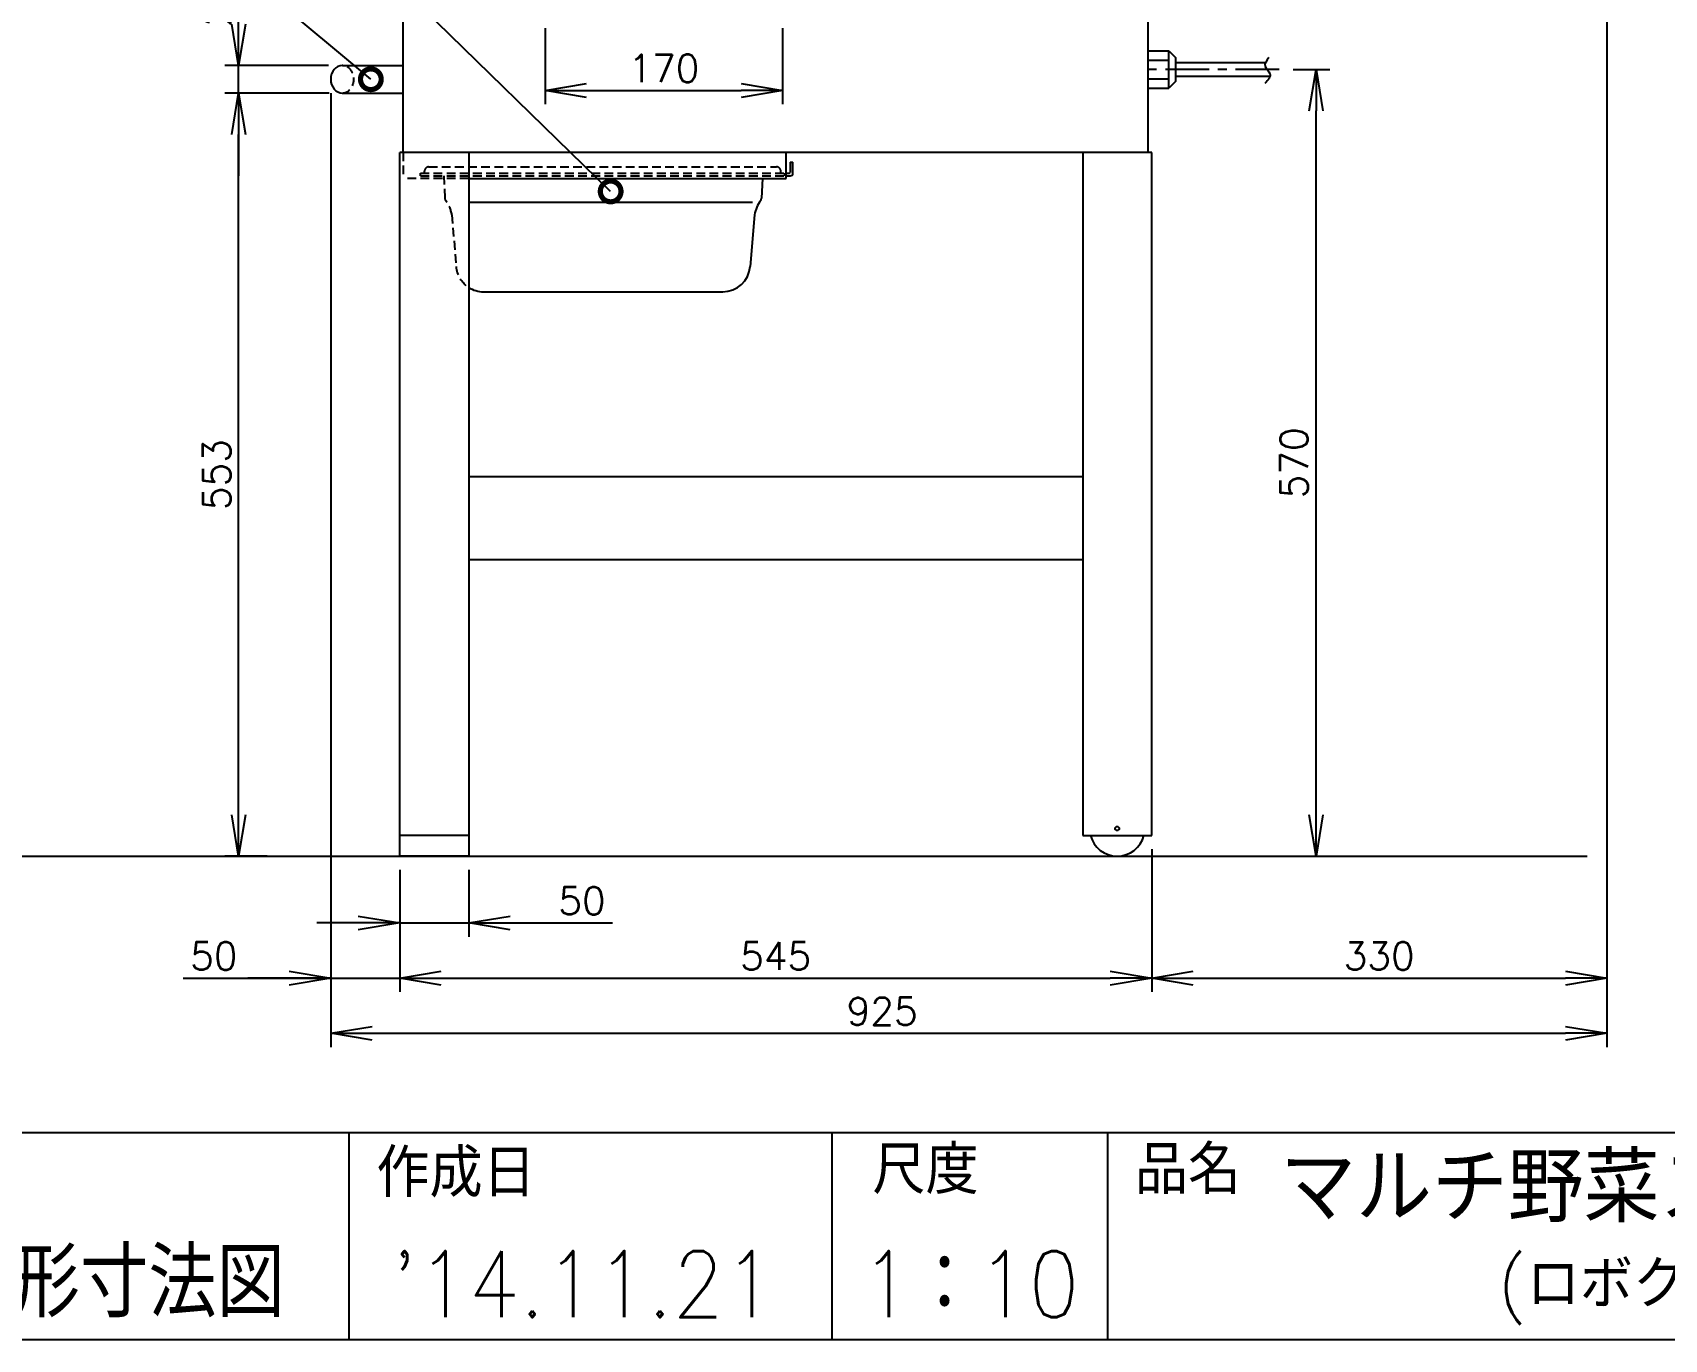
# Model space of a CAD drawing. Extents: x 230 to 4050, y 0 to 2754.
# Drawn here: x 1551 to 2733, y 0 to 947 of the extents above; entities that cross this region are included whole.
import ezdxf
from ezdxf.enums import TextEntityAlignment as Align

# ---------------------------------------------------------------- set-up
doc = ezdxf.new("R2010")
doc.units = 0
doc.header["$PDMODE"] = 3
doc.linetypes.add('CENTER', pattern=[50.8, 31.75, -6.35, 6.35, -6.35])
doc.linetypes.add('HIDDEN', pattern=[9.525, 6.35, -3.175])
doc.layers.get('0').update_dxf_attribs({"linetype": 'CONTINUOUS'})
doc.layers.get('DEFPOINTS').update_dxf_attribs({"linetype": 'CONTINUOUS'})
for name, color, linetype in [('DANMEN', 7, 'CONTINUOUS'), ('SUNPOU', 7, 'CONTINUOUS'), ('WAKU', 7, 'CONTINUOUS')]:
    doc.layers.add(name, color=color, linetype=linetype)
doc.styles.get("Standard").update_dxf_attribs({"font": 'romans.shx', "bigfont": 'extfont.shx'})
doc.dimstyles.get("Standard").update_dxf_attribs({"dimscale": 10, "dimtxt": 2, "dimasz": 3, "dimexe": 1, "dimexo": 1, "dimgap": 0.6, "dimtad": 3, "dimdec": 0, "dimzin": 0, "dimdsep": 46, "dimtxsty": 'STANDARD', "dimblk1": 'OPEN', "dimblk2": 'OPEN', "dimsah": 1, "dimcen": 1.5, "dimadec": 0, "dimazin": 0, "dimtfac": 1, "dimtdec": 0, "dimtmove": 0, "dimatfit": 0, "dimldrblk": 'DOTSMALL', "dimfxl": 1, "dimtvp": 1, "dimtolj": 1, "dimtzin": 0, "dimarcsym": 0})

# ---------------------------------------------------------------- blocks, each defined once
blk = doc.blocks.new('_OPEN')
at = {"color": 0, "linetype": 'ByBlock'}
for p, q in [((-1, 0.167), (0, 0)), ((0, 0), (-1, -0.167)), ((0, 0), (-1, 0))]:
    blk.add_line(p, q, dxfattribs=at)
blk = doc.blocks.new('*D6')
at = {"layer": 'DEFPOINTS', "color": 0}
for p in [(1816.9, 350.2), (2361.9, 350.2), (2361.9, 261.8)]:
    blk.add_point(p, dxfattribs=at)
at = {"layer": 'SUNPOU', "color": 0, "lineweight": -2}
for p, q in [((1816.9, 340.2), (1816.9, 251.8)), ((2361.9, 340.2), (2361.9, 251.8)), ((1846.9, 261.8), (2331.9, 261.8))]:
    blk.add_line(p, q, dxfattribs=at)
at = {"layer": 'SUNPOU', "color": 0, "lineweight": -2, "xscale": 30, "yscale": 30, "zscale": 30, "rotation": 180}
blk.add_blockref('_OPEN', (1816.9, 261.8), dxfattribs=at)
at = {"layer": 'SUNPOU', "color": 0, "lineweight": -2, "xscale": 30, "yscale": 30, "zscale": 30}
blk.add_blockref('_OPEN', (2361.9, 261.8), dxfattribs=at)
at = {"layer": 'SUNPOU', "color": 0, "insert": (2089.4, 277.8), "char_height": 20, "attachment_point": 5}
blk.add_mtext('\\A1;545', dxfattribs=at)
blk = doc.blocks.new('_DotSmall')
at = {"color": 0, "linetype": 'ByBlock', "const_width": 0.5}
blk.add_lwpolyline([(-0.0625, 0, 1), (0.0625, 0, 1)], format="xyb", close=True, dxfattribs=at)
blk = doc.blocks.new('*D8')
at = {"layer": 'DEFPOINTS', "color": 0}
for p in [(1816.9, 350.2), (1866.9, 350.2), (1866.9, 301.8)]:
    blk.add_point(p, dxfattribs=at)
at = {"layer": 'SUNPOU', "color": 0, "lineweight": -2}
for p, q in [((1816.9, 340.2), (1816.9, 291.8)), ((1866.9, 340.2), (1866.9, 291.8)), ((1786.9, 301.8), (1756.9, 301.8)), ((1816.9, 301.8), (1866.9, 301.8)), ((1896.9, 301.8), (1971.2, 301.8))]:
    blk.add_line(p, q, dxfattribs=at)
at = {"layer": 'SUNPOU', "color": 0, "lineweight": -2, "xscale": 30, "yscale": 30, "zscale": 30}
blk.add_blockref('_OPEN', (1816.9, 301.8), dxfattribs=at)
at = {"layer": 'SUNPOU', "color": 0, "lineweight": -2, "xscale": 30, "yscale": 30, "zscale": 30, "rotation": 180}
blk.add_blockref('_OPEN', (1866.9, 301.8), dxfattribs=at)
at = {"layer": 'SUNPOU', "color": 0, "insert": (1949, 317.8), "char_height": 20, "attachment_point": 5}
blk.add_mtext('\\A1;50', dxfattribs=at)
blk = doc.blocks.new('*D15')
at = {"layer": 'DEFPOINTS', "color": 0}
for p in [(1700.2, 903.2), (1775.9, 903.2), (1730.8, 350.2)]:
    blk.add_point(p, dxfattribs=at)
at = {"layer": 'SUNPOU', "color": 0, "lineweight": -2}
for p, q in [((1765.9, 903.2), (1690.2, 903.2)), ((1700.2, 380.2), (1700.2, 873.2)), ((1720.8, 350.2), (1690.2, 350.2))]:
    blk.add_line(p, q, dxfattribs=at)
at = {"layer": 'SUNPOU', "color": 0, "lineweight": -2, "xscale": 30, "yscale": 30, "zscale": 30}
for p, rotation in [((1700.2, 903.2), 90), ((1700.2, 350.2), 270)]:
    blk.add_blockref('_OPEN', p, dxfattribs=dict(at, rotation=rotation))
at = {"layer": 'SUNPOU', "color": 0, "insert": (1684.2, 626.7), "char_height": 20, "attachment_point": 5, "rotation": 90}
blk.add_mtext('\\A1;553', dxfattribs=at)
blk = doc.blocks.new('*D16')
at = {"layer": 'DEFPOINTS', "color": 0}
for p in [(1700.2, 923.2), (1775.4, 923.2), (1775.2, 903.2)]:
    blk.add_point(p, dxfattribs=at)
at = {"layer": 'SUNPOU', "color": 0, "lineweight": -2}
for p, q in [((1700.2, 953.2), (1700.2, 983.2)), ((1765.4, 923.2), (1690.2, 923.2)), ((1700.2, 903.2), (1700.2, 923.2)), ((1765.2, 903.2), (1690.2, 903.2)), ((1700.2, 873.2), (1700.2, 843.2))]:
    blk.add_line(p, q, dxfattribs=at)
at = {"layer": 'SUNPOU', "color": 0, "lineweight": -2, "xscale": 30, "yscale": 30, "zscale": 30}
for p, rotation in [((1700.2, 923.2), 270), ((1700.2, 903.2), 90)]:
    blk.add_blockref('_OPEN', p, dxfattribs=dict(at, rotation=rotation))
at = {"layer": 'SUNPOU', "color": 0, "insert": (1684.2, 968.2), "char_height": 20, "attachment_point": 5, "rotation": 90}
blk.add_mtext('\\A1;20', dxfattribs=at)
blk = doc.blocks.new('*D17')
at = {"layer": 'DEFPOINTS', "color": 0}
for p in [(2691.8, 1155.1), (1766.9, 350.2), (2691.8, 221.8)]:
    blk.add_point(p, dxfattribs=at)
at = {"layer": 'SUNPOU', "color": 0, "lineweight": -2}
for p, q in [((2691.8, 1145.1), (2691.8, 211.8)), ((1766.9, 340.2), (1766.9, 211.8)), ((1796.9, 221.8), (2661.8, 221.8))]:
    blk.add_line(p, q, dxfattribs=at)
at = {"layer": 'SUNPOU', "color": 0, "lineweight": -2, "xscale": 30, "yscale": 30, "zscale": 30, "rotation": 180}
blk.add_blockref('_OPEN', (1766.9, 221.8), dxfattribs=at)
at = {"layer": 'SUNPOU', "color": 0, "lineweight": -2, "xscale": 30, "yscale": 30, "zscale": 30}
blk.add_blockref('_OPEN', (2691.8, 221.8), dxfattribs=at)
at = {"layer": 'SUNPOU', "color": 0, "insert": (2166.6, 237.8), "char_height": 20, "attachment_point": 5}
blk.add_mtext('\\A1;925', dxfattribs=at)
blk = doc.blocks.new('*D19')
at = {"layer": 'DEFPOINTS', "color": 0}
for p in [(2454.4, 920.2), (2481, 920.2), (2443.2, 350.2)]:
    blk.add_point(p, dxfattribs=at)
at = {"layer": 'SUNPOU', "color": 0, "lineweight": -2}
for p, q in [((2464.4, 920.2), (2491, 920.2)), ((2481, 380.2), (2481, 890.2)), ((2453.2, 350.2), (2491, 350.2))]:
    blk.add_line(p, q, dxfattribs=at)
at = {"layer": 'SUNPOU', "color": 0, "lineweight": -2, "xscale": 30, "yscale": 30, "zscale": 30}
for p, rotation in [((2481, 920.2), 90), ((2481, 350.2), 270)]:
    blk.add_blockref('_OPEN', p, dxfattribs=dict(at, rotation=rotation))
at = {"layer": 'SUNPOU', "color": 0, "insert": (2465, 635.2), "char_height": 20, "attachment_point": 5, "rotation": 90}
blk.add_mtext('\\A1;570', dxfattribs=at)
blk = doc.blocks.new('*D20')
at = {"layer": 'DEFPOINTS', "color": 0}
for p in [(1922.4, 960.2), (2094.4, 960.2), (2094.4, 905.1)]:
    blk.add_point(p, dxfattribs=at)
at = {"layer": 'SUNPOU', "color": 0, "lineweight": -2}
for p, q in [((1922.4, 950.2), (1922.4, 895.1)), ((2094.4, 950.2), (2094.4, 895.1)), ((1952.4, 905.1), (2064.4, 905.1))]:
    blk.add_line(p, q, dxfattribs=at)
at = {"layer": 'SUNPOU', "color": 0, "lineweight": -2, "xscale": 30, "yscale": 30, "zscale": 30, "rotation": 180}
blk.add_blockref('_OPEN', (1922.4, 905.1), dxfattribs=at)
at = {"layer": 'SUNPOU', "color": 0, "lineweight": -2, "xscale": 30, "yscale": 30, "zscale": 30}
blk.add_blockref('_OPEN', (2094.4, 905.1), dxfattribs=at)
at = {"layer": 'SUNPOU', "color": 0, "insert": (2008.4, 921.1), "char_height": 20, "attachment_point": 5}
blk.add_mtext('\\A1;170', dxfattribs=at)
blk = doc.blocks.new('*D4')
at = {"layer": 'DEFPOINTS', "color": 0}
for p in [(1766.9, 913.2), (1816.9, 350.2), (1816.9, 261.8)]:
    blk.add_point(p, dxfattribs=at)
at = {"layer": 'SUNPOU', "color": 0, "lineweight": -2}
for p, q in [((1766.9, 903.2), (1766.9, 251.8)), ((1816.9, 340.2), (1816.9, 251.8)), ((1660, 261.8), (1766.9, 261.8)), ((1736.9, 261.8), (1706.9, 261.8)), ((1766.9, 261.8), (1816.9, 261.8)), ((1766.9, 261.8), (1816.9, 261.8)), ((1846.9, 261.8), (1876.9, 261.8))]:
    blk.add_line(p, q, dxfattribs=at)
at = {"layer": 'SUNPOU', "color": 0, "lineweight": -2, "xscale": 30, "yscale": 30, "zscale": 30}
blk.add_blockref('_OPEN', (1766.9, 261.8), dxfattribs=at)
at = {"layer": 'SUNPOU', "color": 0, "lineweight": -2, "xscale": 30, "yscale": 30, "zscale": 30, "rotation": 180}
blk.add_blockref('_OPEN', (1816.9, 261.8), dxfattribs=at)
at = {"layer": 'SUNPOU', "color": 0, "insert": (1682.2, 277.8), "char_height": 20, "attachment_point": 5}
blk.add_mtext('\\A1;50', dxfattribs=at)
blk = doc.blocks.new('*D30')
at = {"layer": 'DEFPOINTS', "color": 0}
for p in [(2691.8, 1145.1), (2361.9, 365.2), (2691.8, 261.8)]:
    blk.add_point(p, dxfattribs=at)
at = {"layer": 'SUNPOU', "color": 0, "lineweight": -2}
for p, q in [((2691.8, 1135.1), (2691.8, 251.8)), ((2361.9, 355.2), (2361.9, 251.8)), ((2391.9, 261.8), (2661.8, 261.8))]:
    blk.add_line(p, q, dxfattribs=at)
at = {"layer": 'SUNPOU', "color": 0, "lineweight": -2, "xscale": 30, "yscale": 30, "zscale": 30, "rotation": 180}
blk.add_blockref('_OPEN', (2361.9, 261.8), dxfattribs=at)
at = {"layer": 'SUNPOU', "color": 0, "lineweight": -2, "xscale": 30, "yscale": 30, "zscale": 30}
blk.add_blockref('_OPEN', (2691.8, 261.8), dxfattribs=at)
at = {"layer": 'SUNPOU', "color": 0, "insert": (2526.8, 277.8), "char_height": 20, "attachment_point": 5}
blk.add_mtext('\\A1;330', dxfattribs=at)

msp = doc.modelspace()

# ---------------------------------------------------------------- linework, layer by layer
at = {"color": 2}
for p, q in [((1819.4, 860.2), (1819.4, 1121.2)), ((2359.4, 860.2), (2359.4, 1121.2)), ((1775.4, 923.2), (1819.4, 923.2)), ((2359.4, 933.7), (2374.4, 933.7)), ((2359.4, 927), (2374.4, 927)), ((2374.4, 906.7), (2374.4, 933.7)), ((2374.4, 933.7), (2379.4, 928.7)), ((2379.4, 911.7), (2379.4, 928.7)), ((2444.4, 925.2), (2379.4, 925.2)), ((2359.4, 913.5), (2374.4, 913.5)), ((2379.4, 911.7), (2374.4, 906.7)), ((2447.6, 915.2), (2379.4, 915.2)), ((1775.4, 903.2), (1819.4, 903.2)), ((2359.4, 906.7), (2374.4, 906.7)), ((1816.9, 350.2), (1816.9, 860.2)), ((2361.9, 860.2), (1816.9, 860.2)), ((1866.9, 860.2), (1866.9, 350.2)), ((2096.9, 854.2), (2096.9, 860.2)), ((2096.9, 841.2), (2096.9, 860.2)), ((2099.9, 853.2), (2101.9, 853.2)), ((2099.9, 853.2), (2099.9, 845.7)), ((2101.9, 845.2), (2101.9, 853.2)), ((2311.9, 860.2), (2311.9, 365.2)), ((2361.9, 365.2), (2361.9, 860.2)), ((1866.9, 841.2), (2086.9, 841.2)), ((1866.9, 841.2), (2096.9, 841.2)), ((2079.9, 841.2), (2079.1, 827)), ((2096.9, 845.2), (2099.4, 845.2)), ((2096.9, 843.2), (2099.9, 843.2)), ((1866.9, 824.2), (2072.7, 824.2)), ((2074, 815), (2071, 777.6)), ((1877, 759.2), (2051, 759.2)), ((1866.9, 365.2), (1816.9, 365.2)), ((2311.9, 365.2), (2361.9, 365.2)), ((1866.9, 350.2), (1816.9, 350.2))]:
    msp.add_line(p, q, dxfattribs=at)
msp.add_circle((2336.9, 370.2), 1.5, dxfattribs=at)
for centre, radius, start, end in [((2099.4, 845.7), 0.5, 270, 0), ((2099.9, 845.2), 2, 270, 0), ((2051, 779.2), 20, 270, 355.2848), ((1877.7, 779.2), 20, 237.1824, 270), ((2336.9, 370.2), 20, 194.4775, 345.5225)]:
    msp.add_arc(centre, radius, start, end, dxfattribs=at)
msp.add_ellipse((1775.4, 913.2), major_axis=(0, -10), ratio=0.85, start_param=3.141593, end_param=6.283185, dxfattribs=at)
msp.add_open_spline([(2446.7, 928.9), (2445.1, 926.7), (2442, 922.5), (2450.1, 917), (2446.2, 912.6), (2444, 910.1)], degree=3, knots=[0, 0, 0, 0, 6.904687, 13.13526, 21.223856, 21.223856, 21.223856, 21.223856], dxfattribs=at)
at = {"layer": 'DANMEN', "color": 2, "linetype": 'CENTER'}
msp.add_line((2454.4, 920.2), (2354.2, 920.2), dxfattribs=at)
at = {"layer": 'DANMEN', "color": 4, "linetype": 'HIDDEN'}
for p, q in [((1819.4, 860.2), (1819.4, 841.2)), ((1866.9, 841.2), (1819.4, 841.2)), ((1831.9, 843.2), (1831.9, 845.2)), ((1831.9, 845.2), (2096.1, 845.2)), ((1831.9, 843.2), (2096.1, 843.2)), ((1834.9, 845.2), (1834.9, 846.7)), ((1837.9, 849.7), (2090.1, 849.7)), ((1848.8, 843.2), (1849.6, 827)), ((2093.1, 845.2), (2093.1, 846.7)), ((2096.1, 843.2), (2096.1, 845.2)), ((1854.7, 815), (1857.8, 777.6))]:
    msp.add_line(p, q, dxfattribs=at)
at = {"layer": 'DANMEN', "color": 2}
for p, q in [((1866.9, 841.2), (2096.9, 841.2)), ((1866.9, 625.2), (2311.9, 625.2)), ((1866.9, 565.2), (2311.9, 565.2)), ((739.7, 350.2), (2677.6, 350.2))]:
    msp.add_line(p, q, dxfattribs=at)
at = {"layer": 'DANMEN', "color": 4, "linetype": 'HIDDEN'}
for centre, radius, start, end in [((1837.9, 846.7), 3, 90, 180), ((2090.1, 846.7), 3, 0, 90), ((1852.6, 827.1), 3, 183.0128, 217.6219), ((1832.2, 811.4), 22.8, 9.1993, 37.6219), ((1877.7, 779.2), 20, 184.7152, 237.1824)]:
    msp.add_arc(centre, radius, start, end, dxfattribs=at)
at = {"layer": 'DANMEN', "color": 2}
for centre, radius, start, end in [((2096.6, 811.4), 22.8, 142.3781, 170.8007), ((2076.1, 827.1), 3, 322.3781, 356.9872)]:
    msp.add_arc(centre, radius, start, end, dxfattribs=at)
at = {"layer": 'DANMEN', "color": 2, "linetype": 'HIDDEN'}
msp.add_ellipse((1775.2, 913.2), major_axis=(0, 10), ratio=0.85, start_param=3.141593, end_param=6.283185, dxfattribs=at)
at = {"layer": 'WAKU', "color": 6}
for p, q in [((230, 150), (4050, 150)), ((230, 0), (4050, 0))]:
    msp.add_line(p, q, dxfattribs=at)
at = {"layer": 'WAKU', "color": 7}
for p, q in [((1780, 150), (1780, 0)), ((2130, 150), (2130, 0)), ((2330, 150), (2330, 0))]:
    msp.add_line(p, q, dxfattribs=at)

# ---------------------------------------------------------------- texts
at = {"layer": 'WAKU'}
for s, p in [('尺度', (2159.5, 105.4)), ('品名', (2349.7, 105.4)), ('作成日', (1800, 103.1))]:
    msp.add_text(s, height=35, dxfattribs=at).set_placement(p)
at = {"layer": 'WAKU', "color": 1}
for s, height, p in [('マルチ野菜スライサー', 50, (2730, 112.5)), ('(ロボクープ)', 35, (2730, 37.5))]:
    msp.add_text(s, height=height, dxfattribs=at).set_placement(p, align=Align.MIDDLE)
at = {"layer": 'WAKU', "color": 1, "width": 0.9}
for s, height, p in [('外形寸法図', 50, (1610, 16)), ("'14.11.21", 48, (1950, 16)), ('1：10', 48, (2230.3, 16))]:
    msp.add_text(s, height=height, dxfattribs=at).set_placement(p, align=Align.CENTER)

# ---------------------------------------------------------------- dimensions: what is measured, and where the dimension line sits
at = {"layer": 'SUNPOU'}
for base, p1, p2, override, picture, middle in [((2691.8, 221.8), (1766.9, 350.2), (2691.8, 1155.1), {"dimtmove": 0}, '*D17', (2166.6, 221.8)), ((1816.9, 261.8), (1766.9, 913.2), (1816.9, 350.2), {"dimtmove": 1}, '*D4', (1682.2, 261.8)), ((2361.9, 261.8), (1816.9, 350.2), (2361.9, 350.2), {"dimtmove": 0}, '*D6', (2089.4, 261.8))]:
    dim = msp.add_linear_dim(base=base, p1=p1, p2=p2, dimstyle='STANDARD', override=override, dxfattribs=at)
    dim.commit()
    dim.dimension.update_dxf_attribs({"geometry": picture, "text_midpoint": middle, "dimtype": 160})
dim = msp.add_linear_dim(base=(2691.8, 261.8), p1=(2361.9, 365.2), p2=(2691.8, 1145.1), dimstyle='STANDARD', dxfattribs=at)
dim.commit()
dim.dimension.update_dxf_attribs({"geometry": '*D30', "text_midpoint": (2526.8, 277.8)})
dim = msp.add_linear_dim(base=(1700.2, 923.2), p1=(1775.2, 903.2), p2=(1775.4, 923.2), angle=90, dimstyle='STANDARD', override={"dimtmove": 1}, dxfattribs=at)
dim.commit()
dim.dimension.update_dxf_attribs({"geometry": '*D16', "text_midpoint": (1700.2, 968.2), "dimtype": 160})
dim = msp.add_linear_dim(base=(2094.4, 905.1), p1=(1922.4, 960.2), p2=(2094.4, 960.2), text='170', dimstyle='STANDARD', dxfattribs=at)
dim.commit()
dim.dimension.update_dxf_attribs({"geometry": '*D20', "text_midpoint": (2008.4, 905.1), "dimtype": 160})
for base, p1, p2, picture, middle in [((2481, 920.2), (2443.2, 350.2), (2454.4, 920.2), '*D19', (2465, 635.2)), ((1700.2, 903.2), (1730.8, 350.2), (1775.9, 903.2), '*D15', (1684.2, 626.7))]:
    dim = msp.add_linear_dim(base=base, p1=p1, p2=p2, angle=90, dimstyle='STANDARD', dxfattribs=at)
    dim.commit()
    dim.dimension.update_dxf_attribs({"geometry": picture, "text_midpoint": middle})
dim = msp.add_linear_dim(base=(1866.9, 301.8), p1=(1816.9, 350.2), p2=(1866.9, 350.2), dimstyle='STANDARD', override={"dimtmove": 0}, dxfattribs=at)
dim.commit()
dim.dimension.update_dxf_attribs({"geometry": '*D8', "text_midpoint": (1949, 317.8)})

# ---------------------------------------------------------------- leaders
for points in [[(1796, 913.2), (1510.4, 1151.7)], [(1969.8, 831.9), (1764.9, 1031.5)]]:
    msp.add_leader(points, dimstyle='STANDARD', dxfattribs=at)

doc.saveas('drawing.dxf')
